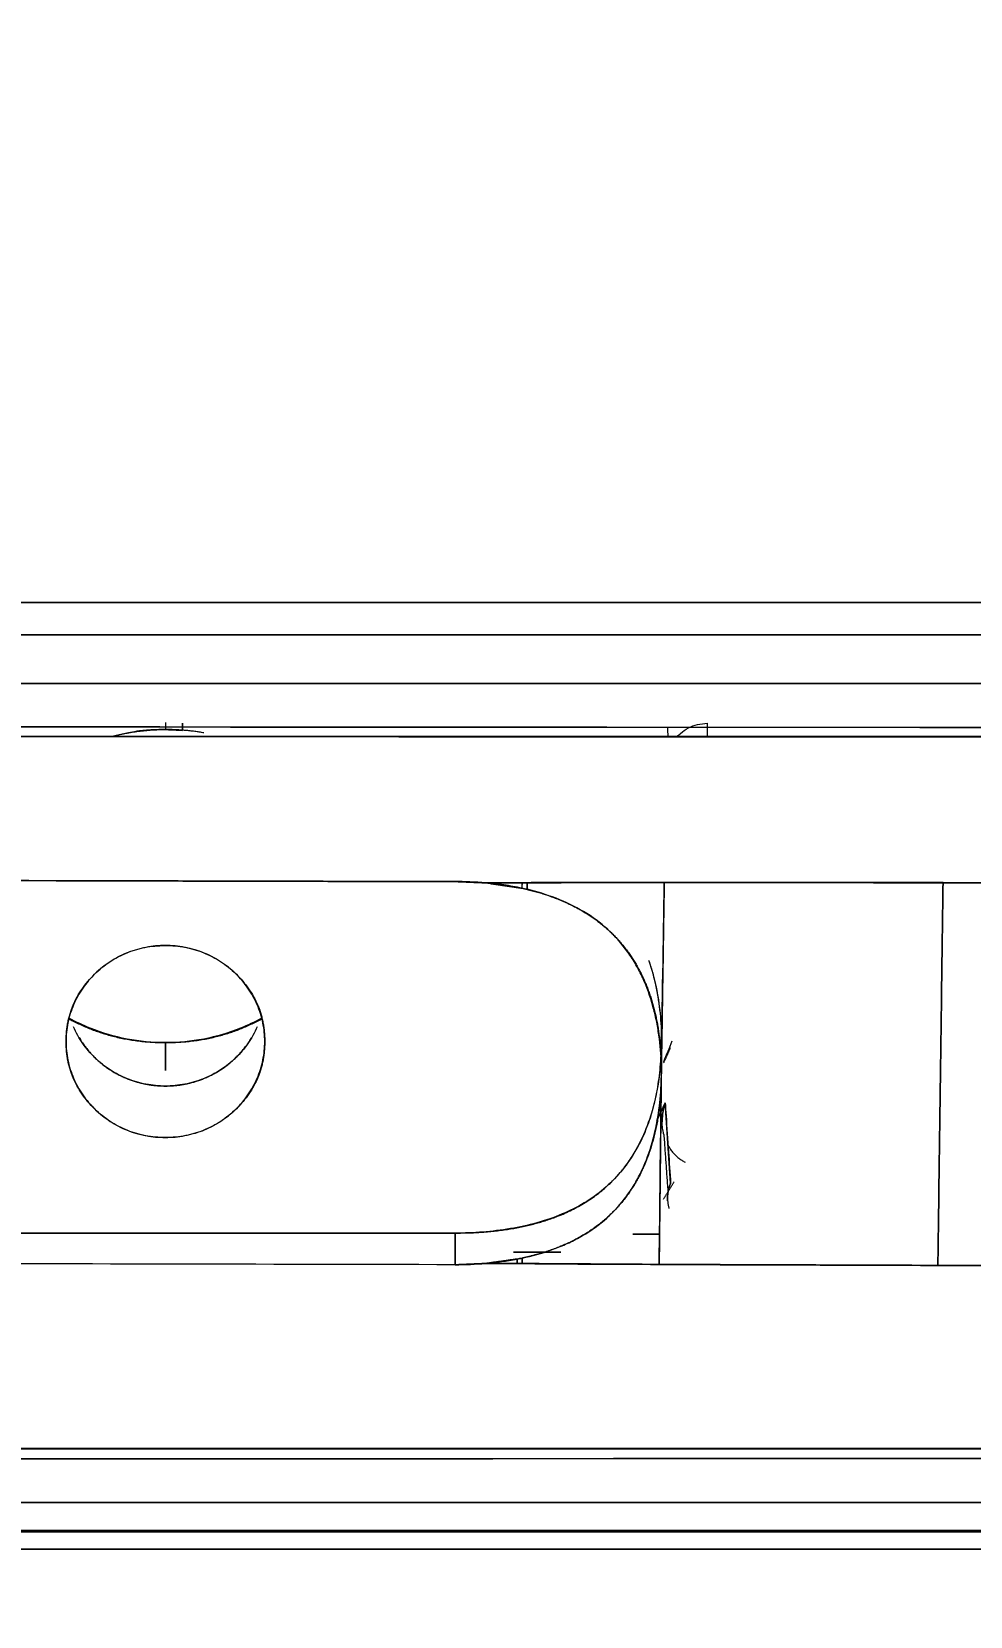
# Model space of a CAD drawing. Header units: inches. Extents: x 1105 to 1525, y -292 to 302.
# Drawn here: x 1233.83 to 1240.92, y 26.82 to 38.78 of the extents above; entities that cross this region are included whole.
import ezdxf

# ---------------------------------------------------------------- set-up
doc = ezdxf.new("R2010")
doc.units = ezdxf.units.IN
doc.header["$LTSCALE"] = 2.42
doc.header["$MEASUREMENT"] = 0
doc.header["$PDMODE"] = 3
doc.header["$PDSIZE"] = 0.3125
doc.layers.get('0').update_dxf_attribs({"linetype": 'CONTINUOUS'})
doc.layers.get('Defpoints').update_dxf_attribs({"linetype": 'CONTINUOUS'})
doc.layers.add('DIM', color=3, linetype='CONTINUOUS', lineweight=18)
doc.styles.get("Standard").update_dxf_attribs({"font": 'arial.ttf', "width": 0.8})
doc.dimstyles.new('ISO-25', dxfattribs={"dimtxt": 5, "dimasz": 2.5, "dimexe": 1.25, "dimexo": 0.625, "dimgap": 2, "dimtad": 1, "dimtih": 1, "dimtoh": 1, "dimdec": 1, "dimdsep": 46, "dimtxsty": 'Standard', "dimcen": 0, "dimclrd": 3, "dimclre": 3, "dimclrt": 4, "dimadec": 0, "dimazin": 0, "dimtfac": 1, "dimtdec": 1, "dimtmove": 0, "dimatfit": 3, "dimfxl": 1, "dimarcsym": 0})

# ---------------------------------------------------------------- blocks, each defined once
blk = doc.blocks.new('*D1')
at = {"layer": 'Defpoints', "color": 0, "transparency": 16777216}
for p in [(1211.201, 101.815), (1211.201, -172.578), (1309.638, -172.578)]:
    blk.add_point(p, dxfattribs=at)
at = {"layer": 'DIM', "color": 3, "lineweight": -2, "transparency": 16777216}
for p, q in [((1211.826, 101.815), (1310.888, 101.815)), ((1309.638, 96.815), (1309.638, -30.872)), ((1309.638, -167.578), (1309.638, -39.892)), ((1211.826, -172.578), (1310.888, -172.578))]:
    blk.add_line(p, q, dxfattribs=at)
at = {"layer": 'DIM', "color": 3, "transparency": 16777216}
for points in [[(1308.805, 96.815), (1310.472, 96.815), (1309.638, 101.815)], [(1308.805, -167.578), (1310.472, -167.578), (1309.638, -172.578)]]:
    blk.add_solid(points, dxfattribs=at)
at = {"layer": 'DIM', "color": 4, "transparency": 16777216, "insert": (1309.638, -35.382), "char_height": 5, "attachment_point": 5}
blk.add_mtext('274.4', dxfattribs=at)
blk = doc.blocks.new('*D3')
at = {"layer": 'Defpoints', "color": 0, "transparency": 16777216}
for p in [(1279.036, 140.16), (1143.365, 34.026), (1279.036, 34.019)]:
    blk.add_point(p, dxfattribs=at)
at = {"layer": 'DIM', "color": 3, "lineweight": -2, "transparency": 16777216}
for p, q in [((1143.365, 34.651), (1143.365, 141.41)), ((1279.036, 34.644), (1279.036, 141.41)), ((1148.365, 140.16), (1202.64, 140.16)), ((1274.036, 140.16), (1219.761, 140.16))]:
    blk.add_line(p, q, dxfattribs=at)
at = {"layer": 'DIM', "color": 3, "transparency": 16777216}
for points in [[(1148.365, 140.993), (1148.365, 139.326), (1143.365, 140.16)], [(1274.036, 140.993), (1274.036, 139.326), (1279.036, 140.16)]]:
    blk.add_solid(points, dxfattribs=at)
at = {"layer": 'DIM', "color": 4, "transparency": 16777216, "insert": (1211.201, 140.16), "char_height": 5, "attachment_point": 5}
blk.add_mtext('135.7', dxfattribs=at)

msp = doc.modelspace()

# ---------------------------------------------------------------- linework, layer by layer
at = {"linetype": 'Continuous', "lineweight": 18, "extrusion": (0, 1, 0)}
for p, q in [((1238.585, 30.924), (1238.585, 31.166)), ((1237.028, 29.713), (1232.648, 29.713)), ((1237.028, 29.474), (1237.028, 29.713)), ((1174.196, 27.458), (1248.197, 27.458))]:
    msp.add_line(p, q, dxfattribs=at)
at = {"linetype": 'Continuous', "lineweight": 18}
for points, degree, knots in [([(1278.773, 32.316), (1278.773, 34.452), (1278.555, 38.724), (1277.581, 45.07), (1275.967, 51.293), (1273.729, 57.334), (1270.89, 63.134), (1267.475, 68.637), (1263.519, 73.79), (1259.058, 78.543), (1254.137, 82.852), (1248.802, 86.674), (1243.105, 89.972), (1237.101, 92.715), (1230.847, 94.877), (1224.405, 96.435), (1217.834, 97.377), (1213.412, 97.587), (1211.201, 97.587)], 3, [0, 0, 0, 0, 0.0625, 0.125, 0.1875, 0.25, 0.3125, 0.375, 0.4375, 0.5, 0.5625, 0.625, 0.6875, 0.75, 0.8125, 0.875, 0.9375, 1, 1, 1, 1]), ([(1211.201, 97.587), (1213.412, 97.587), (1217.834, 97.376), (1226.594, 96.122), (1237.226, 93.007), (1247.024, 87.949), (1254.135, 82.851), (1259.059, 78.544), (1263.517, 73.789), (1267.476, 68.637), (1270.888, 63.133), (1273.73, 57.334), (1275.594, 52.3), (1276.773, 48.182), (1277.744, 44.012), (1278.555, 38.724), (1278.773, 34.452), (1278.773, 32.316)], 3, [0, 0, 0, 0, 0.0625, 0.125, 0.25, 0.375, 0.4375, 0.5, 0.5625, 0.625, 0.6875, 0.75, 0.8125, 0.84375, 0.875, 0.9375, 1, 1, 1, 1]), ([(1195.817, 93.394), (1202.015, 94.846), (1208.388, 95.111), (1213.318, 95.316), (1218.223, 94.804), (1224.622, 94.135), (1230.757, 92.275), (1238.11, 90.045), (1244.729, 86.221), (1251.525, 82.295), (1257.155, 76.908), (1262.782, 71.525), (1266.914, 64.997), (1271.044, 58.472), (1273.44, 51.181), (1275.835, 43.891), (1276.356, 36.257), (1276.877, 28.632), (1275.497, 21.105), (1274.115, 13.574), (1270.908, 6.579), (1268.052, 0.347), (1263.883, -5.15), (1257.961, -12.96), (1249.886, -18.696), (1244.869, -22.26), (1239.241, -24.844)], 2, [0, 0, 0, 0.125, 0.125, 0.1875, 0.1875, 0.25, 0.25, 0.3125, 0.3125, 0.375, 0.375, 0.4375, 0.4375, 0.5, 0.5, 0.5625, 0.5625, 0.625, 0.625, 0.6875, 0.6875, 0.75, 0.75, 0.875, 0.875, 1, 1, 1]), ([(1239.241, -24.844), (1239.945, -24.521), (1241.272, -23.883), (1243.174, -22.889), (1245.001, -21.861), (1246.885, -20.721), (1248.901, -19.401), (1251.067, -17.862), (1253.381, -16.063), (1255.852, -13.947), (1258.478, -11.445), (1261.219, -8.502), (1263.993, -5.097), (1266.701, -1.233), (1269.256, 3.091), (1271.566, 7.863), (1273.516, 12.997), (1275.013, 18.357), (1276.016, 23.822), (1276.519, 29.339), (1276.519, 34.879), (1276.016, 40.4), (1275.013, 45.856), (1273.519, 51.206), (1271.546, 56.409), (1269.108, 61.424), (1266.224, 66.213), (1262.916, 70.741), (1259.21, 74.971), (1255.137, 78.868), (1250.725, 82.407), (1245.994, 85.568), (1241.004, 88.308), (1235.91, 90.561), (1230.9, 92.3), (1226.102, 93.564), (1221.565, 94.42), (1217.342, 94.931), (1213.501, 95.163), (1210.069, 95.186), (1207.014, 95.06), (1204.285, 94.831), (1201.84, 94.532), (1199.657, 94.187), (1197.676, 93.811), (1196.425, 93.537), (1195.817, 93.394)], 3, [0, 0, 0, 0, 0.012202, 0.023189, 0.033858, 0.045296, 0.057999, 0.071972, 0.087381, 0.104481, 0.123651, 0.145097, 0.168608, 0.193819, 0.220656, 0.249232, 0.279085, 0.309194, 0.339088, 0.368937, 0.398843, 0.428755, 0.458652, 0.488547, 0.518447, 0.548347, 0.57824, 0.608136, 0.638049, 0.667943, 0.697772, 0.727718, 0.757896, 0.787508, 0.81533, 0.841142, 0.865293, 0.887639, 0.907732, 0.925508, 0.941345, 0.955585, 0.96839, 0.979913, 0.990205, 1, 1, 1, 1]), ([(1275.847, 28.397), (1275.855, 28.506), (1276.042, 31.393), (1276.001, 37.08), (1274.791, 45.363), (1272.449, 53.418), (1269.02, 61.1), (1264.562, 68.273), (1259.157, 74.81), (1252.9, 80.594), (1245.902, 85.522), (1238.289, 89.508), (1230.196, 92.479), (1221.759, 94.387), (1213.124, 95.194), (1204.448, 94.882), (1198.741, 93.93), (1195.937, 93.274)], 3, [0, 0, 0, 0, 0.002813, 0.073998, 0.145197, 0.216398, 0.287593, 0.358788, 0.429985, 0.501178, 0.572361, 0.643545, 0.714738, 0.785869, 0.857235, 0.928659, 1, 1, 1, 1]), ([(1195.887, 93.19), (1196.492, 93.332), (1197.738, 93.605), (1199.71, 93.979), (1201.883, 94.322), (1204.316, 94.62), (1207.033, 94.848), (1210.074, 94.973), (1213.49, 94.95), (1217.314, 94.719), (1221.518, 94.21), (1226.034, 93.358), (1230.81, 92.1), (1235.796, 90.369), (1240.867, 88.127), (1245.834, 85.4), (1250.543, 82.252), (1254.935, 78.73), (1258.989, 74.851), (1262.678, 70.64), (1265.971, 66.134), (1268.842, 61.366), (1271.269, 56.374), (1273.233, 51.195), (1274.72, 45.87), (1275.718, 40.438), (1276.219, 34.943), (1276.219, 29.429), (1275.719, 23.937), (1274.72, 18.497), (1273.23, 13.162), (1271.289, 8.051), (1268.99, 3.302), (1266.446, -1.003), (1263.75, -4.849), (1260.989, -8.238), (1258.26, -11.168), (1255.647, -13.658), (1253.187, -15.765), (1250.884, -17.555), (1248.728, -19.088), (1246.721, -20.401), (1244.846, -21.536), (1243.027, -22.56), (1241.133, -23.549), (1239.813, -24.184), (1239.113, -24.505)], 3, [0, 0, 0, 0, 0.009795, 0.020087, 0.03161, 0.044415, 0.058655, 0.074492, 0.092268, 0.112361, 0.134707, 0.158858, 0.18467, 0.212492, 0.242104, 0.272282, 0.302228, 0.332057, 0.361951, 0.391864, 0.42176, 0.451653, 0.481553, 0.511453, 0.541348, 0.571245, 0.601157, 0.631063, 0.660912, 0.690806, 0.720915, 0.750768, 0.779344, 0.806181, 0.831392, 0.854903, 0.876349, 0.895519, 0.912619, 0.928028, 0.942001, 0.954704, 0.966142, 0.976811, 0.987798, 1, 1, 1, 1]), ([(1238.926, -24.204), (1244.594, -21.601), (1249.636, -17.993), (1253.679, -15.099), (1257.214, -11.632), (1261.748, -7.184), (1265.281, -1.952), (1269.377, 4.114), (1271.926, 10.932), (1274.313, 17.314), (1275.221, 24.04), (1276.204, 31.32), (1275.41, 38.624), (1274.478, 47.195), (1271.171, 55.203), (1268.094, 62.655), (1263.166, 69.11), (1259.017, 74.545), (1253.753, 79.002), (1248.176, 83.723), (1241.629, 87.101), (1235.346, 90.344), (1228.485, 92.185), (1218.496, 94.865), (1208.135, 94.39), (1201.98, 94.108), (1195.989, 92.705)], 2, [0, 0, 0, 0.125, 0.125, 0.1875, 0.1875, 0.25, 0.25, 0.3125, 0.3125, 0.375, 0.375, 0.4375, 0.4375, 0.5, 0.5, 0.5625, 0.5625, 0.625, 0.625, 0.6875, 0.6875, 0.75, 0.75, 0.875, 0.875, 1, 1, 1]), ([(1195.989, 92.705), (1196.681, 92.867), (1198.001, 93.154), (1199.941, 93.514), (1201.848, 93.812), (1203.864, 94.068), (1206.081, 94.278), (1208.538, 94.424), (1211.258, 94.481), (1214.287, 94.415), (1217.665, 94.179), (1221.39, 93.718), (1225.413, 92.977), (1229.663, 91.91), (1234.077, 90.476), (1238.587, 88.642), (1243.083, 86.403), (1247.409, 83.81), (1251.422, 80.959), (1255.075, 77.927), (1258.424, 74.708), (1261.577, 71.202), (1264.604, 67.271), (1267.483, 62.819), (1270.107, 57.845), (1272.33, 52.456), (1274.036, 46.829), (1275.168, 41.173), (1275.735, 35.705), (1275.811, 30.574), (1275.491, 25.797), (1274.836, 21.258), (1273.845, 16.787), (1272.478, 12.274), (1270.697, 7.727), (1268.522, 3.274), (1266.041, -0.911), (1263.375, -4.71), (1260.618, -8.09), (1257.835, -11.072), (1255.092, -13.667), (1252.471, -15.879), (1250.029, -17.736), (1247.779, -19.294), (1245.71, -20.607), (1243.81, -21.721), (1242.074, -22.664), (1240.467, -23.48), (1239.433, -23.971), (1238.926, -24.204)], 3, [0, 0, 0, 0, 0.011269, 0.021419, 0.031278, 0.041852, 0.053605, 0.066538, 0.08081, 0.096678, 0.114498, 0.1344, 0.156117, 0.179301, 0.203861, 0.229789, 0.256714, 0.283873, 0.310306, 0.335514, 0.360061, 0.38505, 0.41157, 0.440282, 0.471001, 0.502948, 0.535235, 0.566974, 0.597228, 0.625207, 0.651, 0.675617, 0.700265, 0.725877, 0.752635, 0.779868, 0.806498, 0.831609, 0.855023, 0.876985, 0.897373, 0.915773, 0.93207, 0.946569, 0.959582, 0.971263, 0.981756, 0.991115, 1, 1, 1, 1]), ([(1239.103, -24.51), (1240.897, -23.686), (1242.653, -22.782), (1245.218, -21.313), (1246.061, -20.804), (1247.723, -19.75), (1248.541, -19.205), (1250.955, -17.515), (1252.51, -16.317), (1255.501, -13.789), (1256.937, -12.458), (1258.991, -10.371), (1259.66, -9.661), (1260.962, -8.21), (1261.596, -7.471), (1263.443, -5.211), (1264.604, -3.65), (1266.771, -0.431), (1267.778, 1.226), (1269.631, 4.623), (1270.477, 6.362), (1272, 9.909), (1272.678, 11.716), (1273.858, 15.382), (1274.361, 17.242), (1275.188, 20.997), (1275.513, 22.893), (1275.863, 25.753), (1275.958, 26.708), (1276.101, 28.623), (1276.15, 29.582), (1276.228, 32.461), (1276.188, 34.382), (1275.928, 38.214), (1275.707, 40.123), (1275.239, 42.967), (1275.061, 43.912), (1274.66, 45.792), (1274.437, 46.728), (1273.702, 49.519), (1273.124, 51.357), (1271.795, 54.976), (1271.044, 56.756), (1269.794, 59.37), (1269.357, 60.232), (1268.442, 61.937), (1267.964, 62.778), (1266.472, 65.271), (1265.398, 66.889), (1263.1, 70.022), (1261.877, 71.538), (1259.939, 73.726), (1259.276, 74.441), (1257.915, 75.841), (1257.219, 76.525), (1255.081, 78.532), (1253.592, 79.807), (1250.5, 82.22), (1248.896, 83.358), (1245.588, 85.486), (1243.884, 86.478), (1240.389, 88.304), (1238.598, 89.14), (1236.772, 89.895)], 3, [0, 0, 0, 0, 0.040001, 0.040001, 0.060001, 0.060001, 0.080002, 0.080002, 0.120002, 0.120002, 0.160003, 0.160003, 0.180004, 0.180004, 0.200004, 0.200004, 0.240005, 0.240005, 0.280006, 0.280006, 0.320006, 0.320006, 0.360007, 0.360007, 0.400008, 0.400008, 0.440009, 0.440009, 0.460009, 0.460009, 0.48001, 0.48001, 0.52001, 0.52001, 0.560011, 0.560011, 0.580012, 0.580012, 0.600012, 0.600012, 0.640013, 0.640013, 0.680014, 0.680014, 0.700014, 0.700014, 0.720014, 0.720014, 0.760015, 0.760015, 0.800016, 0.800016, 0.820016, 0.820016, 0.840017, 0.840017, 0.880018, 0.880018, 0.920018, 0.920018, 0.960019, 0.960019, 1, 1, 1, 1]), ([(1239.012, -24.327), (1239.52, -24.094), (1240.558, -23.601), (1242.17, -22.783), (1243.911, -21.837), (1245.817, -20.72), (1247.893, -19.402), (1250.149, -17.84), (1252.599, -15.976), (1255.228, -13.758), (1257.98, -11.155), (1260.771, -8.164), (1263.537, -4.773), (1266.211, -0.963), (1268.7, 3.236), (1270.881, 7.702), (1272.667, 12.263), (1274.039, 16.791), (1275.033, 21.275), (1275.691, 25.828), (1275.973, 30.05), (1275.971, 32.772), (1275.938, 33.914)], 3, [0, 0, 0, 0, 0.022582, 0.046368, 0.073038, 0.102727, 0.135799, 0.172651, 0.21407, 0.260836, 0.312656, 0.368473, 0.427982, 0.491805, 0.559487, 0.628704, 0.696711, 0.761806, 0.824451, 0.887019, 0.952574, 1, 1, 1, 1]), ([(1248.196, 33.527), (1246.341, 33.527), (1242.787, 33.528), (1237.612, 33.531), (1232.647, 33.535), (1227.637, 33.539), (1222.421, 33.542), (1216.909, 33.544), (1213.139, 33.545), (1211.196, 33.545)], 3, [0, 0, 0, 0, 0.150471, 0.288099, 0.419622, 0.553075, 0.694302, 0.842529, 1, 1, 1, 1]), ([(1234.841, 33.514), (1234.716, 33.514), (1234.591, 33.499), (1234.463, 33.467), (1234.456, 33.466), (1234.449, 33.464)], 3, [0, 0, 0, 0, 0.945963, 0.945963, 1, 1, 1, 1]), ([(1235.131, 33.489), (1234.991, 33.514), (1234.726, 33.514), (1234.618, 33.5)], 2, [0, 0, 0, 0.567561, 1, 1, 1]), ([(1238.707, 33.462), (1238.714, 33.47), (1238.722, 33.478), (1238.748, 33.501), (1238.768, 33.515), (1238.812, 33.537), (1238.835, 33.546), (1238.883, 33.557), (1238.907, 33.56), (1238.932, 33.561)], 3, [0, 0, 0, 0, 0.129708, 0.129708, 0.419805, 0.419805, 0.709903, 0.709903, 1, 1, 1, 1]), ([(1238.932, 33.561), (1238.932, 33.56), (1238.932, 33.558), (1238.932, 33.555), (1238.932, 33.552), (1238.932, 33.549), (1238.932, 33.546), (1238.932, 33.542), (1238.932, 33.538), (1238.932, 33.534), (1238.932, 33.529), (1238.932, 33.525), (1238.932, 33.52), (1238.932, 33.514), (1238.932, 33.509), (1238.932, 33.502), (1238.932, 33.496), (1238.932, 33.489), (1238.932, 33.482), (1238.932, 33.475), (1238.932, 33.468), (1238.932, 33.463), (1238.932, 33.462)], 3, [0, 0, 0, 0, 0.048305, 0.096108, 0.143571, 0.190855, 0.238112, 0.285493, 0.333137, 0.381179, 0.429742, 0.478941, 0.528883, 0.579662, 0.631364, 0.684068, 0.737839, 0.792737, 0.848812, 0.906107, 0.964658, 1, 1, 1, 1]), ([(1248.196, 33.459), (1242.03, 33.461), (1235.863, 33.462), (1223.53, 33.463), (1217.363, 33.463), (1211.196, 33.465)], 3, [0, 0, 0, 0, 0.5, 0.5, 1, 1, 1, 1]), ([(1211.196, 33.465), (1212.231, 33.465), (1214.4, 33.465), (1217.802, 33.465), (1221.502, 33.464), (1225.5, 33.463), (1229.723, 33.462), (1233.899, 33.461), (1237.758, 33.46), (1241.1, 33.459), (1243.925, 33.459), (1246.233, 33.459), (1247.599, 33.459), (1248.196, 33.459)], 3, [0, 0, 0, 0, 0.083895, 0.175842, 0.275842, 0.383895, 0.5, 0.618249, 0.722532, 0.812849, 0.889199, 0.951583, 1, 1, 1, 1]), ([(1237.533, 32.316), (1237.488, 32.326), (1237.442, 32.334), (1237.35, 32.348), (1237.304, 32.353), (1237.258, 32.357)], 3, [0, 0, 0, 0, 0.5, 0.5, 1, 1, 1, 1]), ([(1238.607, 32.359), (1238.435, 32.359), (1238.262, 32.359), (1237.916, 32.359), (1237.744, 32.359), (1237.571, 32.358)], 3, [0, 0, 0, 0, 0.5, 0.5, 1, 1, 1, 1]), ([(1237.571, 32.308), (1237.577, 32.306), (1237.591, 32.303), (1237.611, 32.297), (1237.631, 32.292), (1237.651, 32.287), (1237.67, 32.281), (1237.69, 32.275), (1237.709, 32.269), (1237.728, 32.263), (1237.746, 32.256), (1237.765, 32.249), (1237.783, 32.242), (1237.801, 32.235), (1237.819, 32.228), (1237.837, 32.221), (1237.854, 32.213), (1237.872, 32.205), (1237.889, 32.197), (1237.906, 32.189), (1237.922, 32.181), (1237.939, 32.172), (1237.955, 32.164), (1237.971, 32.155), (1237.987, 32.146), (1238.003, 32.136), (1238.018, 32.127), (1238.033, 32.117), (1238.048, 32.107), (1238.063, 32.097), (1238.078, 32.087), (1238.092, 32.077), (1238.106, 32.066), (1238.12, 32.055), (1238.134, 32.044), (1238.148, 32.033), (1238.161, 32.022), (1238.174, 32.01), (1238.187, 31.999), (1238.2, 31.987), (1238.212, 31.975), (1238.225, 31.963), (1238.237, 31.95), (1238.249, 31.938), (1238.26, 31.925), (1238.272, 31.912), (1238.283, 31.899), (1238.294, 31.885), (1238.305, 31.872), (1238.316, 31.858), (1238.326, 31.844), (1238.337, 31.83), (1238.347, 31.816), (1238.357, 31.802), (1238.366, 31.787), (1238.376, 31.772), (1238.385, 31.757), (1238.394, 31.742), (1238.403, 31.727), (1238.411, 31.711), (1238.42, 31.695), (1238.428, 31.68), (1238.436, 31.664), (1238.444, 31.647), (1238.452, 31.631), (1238.459, 31.614), (1238.466, 31.597), (1238.473, 31.58), (1238.48, 31.563), (1238.486, 31.546), (1238.493, 31.528), (1238.499, 31.511), (1238.505, 31.493), (1238.511, 31.475), (1238.516, 31.456), (1238.521, 31.438), (1238.527, 31.419), (1238.531, 31.4), (1238.536, 31.381), (1238.541, 31.362), (1238.545, 31.343), (1238.549, 31.323), (1238.553, 31.303), (1238.557, 31.284), (1238.56, 31.263), (1238.563, 31.243), (1238.566, 31.223), (1238.569, 31.202), (1238.572, 31.181), (1238.574, 31.16), (1238.577, 31.139), (1238.579, 31.118), (1238.58, 31.096), (1238.582, 31.074), (1238.583, 31.052), (1238.585, 31.03), (1238.586, 31.008), (1238.586, 30.993), (1238.586, 30.985)], 3, [0, 0, 0, 0, 0.011327, 0.022573, 0.03374, 0.044829, 0.055842, 0.06678, 0.077644, 0.088437, 0.09916, 0.109815, 0.120403, 0.130927, 0.141387, 0.151786, 0.162125, 0.172407, 0.182633, 0.192805, 0.202925, 0.212995, 0.223018, 0.232994, 0.242926, 0.252816, 0.262667, 0.27248, 0.282257, 0.292002, 0.301715, 0.311399, 0.321056, 0.33069, 0.340301, 0.349893, 0.359467, 0.369026, 0.378573, 0.38811, 0.397639, 0.407162, 0.416682, 0.426202, 0.435723, 0.445249, 0.454781, 0.464322, 0.473875, 0.483441, 0.493023, 0.502624, 0.512246, 0.52189, 0.531561, 0.541258, 0.550986, 0.560746, 0.570541, 0.580372, 0.590243, 0.600154, 0.610108, 0.620108, 0.630155, 0.640251, 0.650399, 0.6606, 0.670857, 0.681171, 0.691544, 0.701978, 0.712475, 0.723036, 0.733664, 0.744361, 0.755126, 0.765964, 0.776874, 0.78786, 0.798921, 0.810061, 0.821279, 0.832579, 0.84396, 0.855425, 0.866976, 0.878612, 0.890336, 0.902149, 0.914053, 0.926047, 0.938135, 0.950316, 0.962592, 0.974964, 0.987433, 1, 1, 1, 1]), ([(1238.585, 30.985), (1238.583, 31.06), (1238.574, 31.171), (1238.555, 31.282), (1238.54, 31.355), (1238.531, 31.391), (1238.501, 31.499), (1238.476, 31.57), (1238.429, 31.673), (1238.412, 31.706), (1238.375, 31.771), (1238.313, 31.867), (1238.238, 31.953), (1238.126, 32.056), (1238.064, 32.101), (1237.932, 32.179), (1237.863, 32.212), (1237.719, 32.268), (1237.645, 32.29), (1237.571, 32.308)], 3, [0, 0, 0, 0, 0.125, 0.1875, 0.1875, 0.25, 0.25, 0.375, 0.375, 0.4375, 0.4375, 0.5, 0.625, 0.625, 0.75, 0.75, 0.875, 0.875, 1, 1, 1, 1]), ([(1235.591, 31.159), (1235.591, 31.207), (1235.586, 31.254), (1235.567, 31.347), (1235.552, 31.393), (1235.515, 31.48), (1235.491, 31.522), (1235.437, 31.601), (1235.406, 31.638), (1235.336, 31.705), (1235.298, 31.735), (1235.216, 31.788), (1235.173, 31.81), (1235.082, 31.847), (1235.035, 31.86), (1234.939, 31.879), (1234.89, 31.884), (1234.791, 31.884), (1234.742, 31.879), (1234.646, 31.86), (1234.599, 31.847), (1234.508, 31.81), (1234.465, 31.788), (1234.383, 31.735), (1234.345, 31.705), (1234.275, 31.638), (1234.244, 31.601), (1234.19, 31.522), (1234.166, 31.48), (1234.129, 31.393), (1234.114, 31.347), (1234.095, 31.254), (1234.091, 31.207), (1234.091, 31.159)], 3, [0, 0, 0, 0, 0.0625, 0.0625, 0.125, 0.125, 0.1875, 0.1875, 0.25, 0.25, 0.3125, 0.3125, 0.375, 0.375, 0.4375, 0.4375, 0.5, 0.5, 0.5625, 0.5625, 0.625, 0.625, 0.6875, 0.6875, 0.75, 0.75, 0.8125, 0.8125, 0.875, 0.875, 0.9375, 0.9375, 1, 1, 1, 1]), ([(1238.49, 31.769), (1238.512, 31.705), (1238.567, 31.507), (1238.585, 31.303), (1238.585, 31.166)], 3, [0, 0, 0, 0, 0.328683, 1, 1, 1, 1]), ([(1234.841, 31.151), (1234.743, 31.151), (1234.646, 31.16), (1234.456, 31.196), (1234.363, 31.224), (1234.22, 31.281), (1234.168, 31.305), (1234.117, 31.333)], 3, [0, 0, 0, 0, 0.385208, 0.385208, 0.770416, 0.770416, 1, 1, 1, 1]), ([(1235.533, 31.27), (1235.515, 31.226), (1235.491, 31.184), (1235.437, 31.105), (1235.406, 31.069), (1235.336, 31.002), (1235.298, 30.971), (1235.216, 30.919), (1235.173, 30.896), (1235.082, 30.86), (1235.035, 30.846), (1234.939, 30.828), (1234.89, 30.823), (1234.791, 30.823), (1234.742, 30.828), (1234.646, 30.846), (1234.599, 30.86), (1234.508, 30.896), (1234.465, 30.919), (1234.383, 30.971), (1234.345, 31.002), (1234.275, 31.069), (1234.244, 31.105), (1234.19, 31.184), (1234.166, 31.226), (1234.148, 31.27)], 3, [0, 0, 0, 0, 0.083335, 0.083335, 0.16667, 0.16667, 0.250005, 0.250005, 0.33334, 0.33334, 0.416675, 0.416675, 0.50001, 0.50001, 0.583346, 0.583346, 0.666681, 0.666681, 0.750016, 0.750016, 0.833351, 0.833351, 0.916686, 0.916686, 1, 1, 1, 1]), ([(1235.564, 31.333), (1235.513, 31.305), (1235.461, 31.281), (1235.318, 31.224), (1235.225, 31.196), (1235.035, 31.16), (1234.938, 31.151), (1234.841, 31.151)], 3, [0, 0, 0, 0, 0.229658, 0.229658, 0.614829, 0.614829, 1, 1, 1, 1]), ([(1234.091, 31.159), (1234.091, 31.112), (1234.095, 31.064), (1234.114, 30.971), (1234.129, 30.926), (1234.166, 30.838), (1234.19, 30.796), (1234.244, 30.717), (1234.275, 30.68), (1234.345, 30.613), (1234.383, 30.583), (1234.465, 30.53), (1234.508, 30.508), (1234.599, 30.472), (1234.646, 30.458), (1234.742, 30.439), (1234.791, 30.435), (1234.89, 30.435), (1234.939, 30.439), (1235.035, 30.458), (1235.082, 30.472), (1235.173, 30.508), (1235.216, 30.53), (1235.298, 30.583), (1235.336, 30.613), (1235.406, 30.68), (1235.437, 30.717), (1235.491, 30.796), (1235.515, 30.838), (1235.552, 30.926), (1235.567, 30.971), (1235.586, 31.064), (1235.591, 31.112), (1235.591, 31.159)], 3, [0, 0, 0, 0, 0.0625, 0.0625, 0.125, 0.125, 0.1875, 0.1875, 0.25, 0.25, 0.3125, 0.3125, 0.375, 0.375, 0.4375, 0.4375, 0.5, 0.5, 0.5625, 0.5625, 0.625, 0.625, 0.6875, 0.6875, 0.75, 0.75, 0.8125, 0.8125, 0.875, 0.875, 0.9375, 0.9375, 1, 1, 1, 1]), ([(1237.028, 29.713), (1237.785, 29.713), (1238.177, 30.069), (1238.56, 30.417), (1238.584, 31.078)], 2, [0, 0, 0, 0.515149, 0.515149, 1, 1, 1]), ([(1238.578, 30.985), (1238.57, 30.886), (1238.534, 30.656), (1238.407, 30.324), (1238.164, 30.029), (1237.832, 29.836), (1237.444, 29.733), (1237.168, 29.713), (1237.028, 29.713)], 3, [0, 0, 0, 0, 0.135031, 0.315914, 0.475407, 0.637435, 0.816617, 1, 1, 1, 1]), ([(1238.584, 30.809), (1238.584, 30.8), (1238.583, 30.784), (1238.581, 30.759), (1238.579, 30.734), (1238.577, 30.71), (1238.574, 30.686), (1238.571, 30.662), (1238.568, 30.638), (1238.565, 30.615), (1238.561, 30.592), (1238.557, 30.569), (1238.553, 30.546), (1238.549, 30.524), (1238.544, 30.501), (1238.539, 30.48), (1238.534, 30.458), (1238.529, 30.436), (1238.523, 30.415), (1238.517, 30.394), (1238.511, 30.373), (1238.505, 30.353), (1238.498, 30.332), (1238.491, 30.312), (1238.484, 30.292), (1238.477, 30.273), (1238.469, 30.253), (1238.461, 30.234), (1238.453, 30.215), (1238.444, 30.197), (1238.435, 30.178), (1238.427, 30.16), (1238.417, 30.142), (1238.408, 30.124), (1238.398, 30.107), (1238.388, 30.089), (1238.378, 30.072), (1238.367, 30.056), (1238.356, 30.039), (1238.345, 30.023), (1238.334, 30.007), (1238.322, 29.991), (1238.31, 29.975), (1238.298, 29.96), (1238.286, 29.945), (1238.273, 29.93), (1238.261, 29.915), (1238.247, 29.901), (1238.234, 29.886), (1238.22, 29.873), (1238.206, 29.859), (1238.192, 29.845), (1238.178, 29.832), (1238.163, 29.819), (1238.148, 29.806), (1238.133, 29.794), (1238.118, 29.781), (1238.102, 29.769), (1238.086, 29.758), (1238.07, 29.746), (1238.053, 29.735), (1238.037, 29.723), (1238.02, 29.713), (1238.002, 29.702), (1237.985, 29.692), (1237.967, 29.681), (1237.949, 29.671), (1237.931, 29.662), (1237.912, 29.652), (1237.893, 29.643), (1237.874, 29.634), (1237.855, 29.626), (1237.835, 29.617), (1237.815, 29.609), (1237.795, 29.601), (1237.775, 29.593), (1237.754, 29.586), (1237.734, 29.578), (1237.712, 29.571), (1237.691, 29.565), (1237.669, 29.558), (1237.647, 29.552), (1237.625, 29.546), (1237.603, 29.54), (1237.58, 29.534), (1237.557, 29.529), (1237.542, 29.526), (1237.534, 29.524)], 3, [0, 0, 0, 0, 0.014066, 0.028009, 0.041831, 0.055534, 0.069119, 0.082588, 0.095942, 0.109184, 0.122315, 0.135338, 0.148253, 0.161064, 0.173772, 0.186379, 0.198888, 0.2113, 0.223618, 0.235844, 0.247981, 0.260031, 0.271996, 0.283878, 0.295682, 0.307408, 0.31906, 0.330641, 0.342153, 0.353598, 0.364981, 0.376303, 0.387568, 0.398779, 0.409939, 0.42105, 0.432116, 0.443141, 0.454127, 0.465077, 0.475995, 0.486884, 0.497748, 0.508589, 0.519411, 0.530218, 0.541013, 0.551798, 0.562578, 0.573356, 0.584136, 0.59492, 0.605712, 0.616516, 0.627334, 0.638171, 0.649029, 0.659913, 0.670824, 0.681766, 0.692743, 0.703758, 0.714814, 0.725914, 0.737062, 0.748259, 0.75951, 0.770818, 0.782184, 0.793613, 0.805107, 0.816668, 0.828301, 0.840006, 0.851788, 0.863648, 0.875589, 0.887614, 0.899726, 0.911925, 0.924216, 0.9366, 0.94908, 0.961658, 0.974336, 0.987116, 1, 1, 1, 1]), ([(1237.534, 29.524), (1237.609, 29.54), (1237.683, 29.56), (1237.791, 29.599), (1237.827, 29.613), (1237.897, 29.644), (1238, 29.695), (1238.095, 29.759), (1238.21, 29.857), (1238.288, 29.94), (1238.352, 30.033), (1238.392, 30.096), (1238.41, 30.129), (1238.46, 30.23), (1238.487, 30.299), (1238.53, 30.442), (1238.547, 30.514), (1238.571, 30.661), (1238.579, 30.734), (1238.582, 30.808)], 3, [0, 0, 0, 0, 0.125, 0.125, 0.1875, 0.1875, 0.25, 0.375, 0.375, 0.5, 0.5625, 0.5625, 0.625, 0.625, 0.75, 0.75, 0.875, 0.875, 1, 1, 1, 1]), ([(1238.614, 30.697), (1238.613, 30.694), (1238.611, 30.687), (1238.608, 30.678), (1238.606, 30.668), (1238.603, 30.659), (1238.601, 30.649), (1238.599, 30.64), (1238.598, 30.631), (1238.596, 30.622), (1238.595, 30.613), (1238.594, 30.604), (1238.593, 30.595), (1238.593, 30.587), (1238.592, 30.578), (1238.592, 30.57), (1238.592, 30.562), (1238.592, 30.557), (1238.592, 30.554)], 3, [0, 0, 0, 0, 0.071118, 0.141097, 0.209938, 0.277644, 0.344217, 0.409659, 0.47397, 0.537153, 0.599209, 0.660138, 0.719942, 0.778622, 0.836178, 0.892611, 0.947923, 1, 1, 1, 1]), ([(1238.604, 30.456), (1238.603, 30.462), (1238.6, 30.474), (1238.596, 30.494), (1238.593, 30.516), (1238.592, 30.537), (1238.591, 30.559), (1238.592, 30.58), (1238.594, 30.601), (1238.596, 30.621), (1238.6, 30.641), (1238.604, 30.66), (1238.609, 30.679), (1238.612, 30.691), (1238.614, 30.697)], 3, [0, 0, 0, 0, 0.064227, 0.149758, 0.235286, 0.320758, 0.406131, 0.491376, 0.576478, 0.661429, 0.746238, 0.830918, 0.915494, 1, 1, 1, 1]), ([(1238.614, 30.697), (1238.616, 30.664), (1238.625, 30.541), (1238.638, 30.338), (1238.65, 30.168), (1238.655, 30.089)], 3, [0, 0, 0, 0, 0.161683, 0.608674, 1, 1, 1, 1]), ([(1238.635, 30.376), (1238.636, 30.374), (1238.64, 30.368), (1238.646, 30.357), (1238.655, 30.344), (1238.664, 30.331), (1238.673, 30.319), (1238.684, 30.308), (1238.694, 30.298), (1238.705, 30.288), (1238.716, 30.279), (1238.728, 30.27), (1238.74, 30.262), (1238.752, 30.255), (1238.76, 30.251), (1238.764, 30.249)], 3, [0, 0, 0, 0, 0.038499, 0.12627, 0.212282, 0.296629, 0.379409, 0.460732, 0.540712, 0.619475, 0.697155, 0.773893, 0.849839, 0.925153, 1, 1, 1, 1]), ([(1238.632, 29.957), (1238.631, 29.978), (1238.632, 29.999), (1238.639, 30.044), (1238.645, 30.067), (1238.655, 30.089)], 3, [0, 0, 0, 0, 0.470236, 0.470236, 1, 1, 1, 1]), ([(1237.534, 29.483), (1237.706, 29.481), (1237.879, 29.48), (1238.224, 29.478), (1238.396, 29.477), (1238.569, 29.477)], 3, [0, 0, 0, 0, 0.5, 0.5, 1, 1, 1, 1]), ([(1248.196, 28.087), (1247.772, 28.087), (1246.77, 28.088), (1245.039, 28.088), (1242.853, 28.088), (1240.21, 28.088), (1237.111, 28.087), (1233.556, 28.086), (1229.703, 28.086), (1225.753, 28.085), (1221.908, 28.084), (1218.208, 28.084), (1214.653, 28.083), (1212.333, 28.083), (1211.196, 28.083)], 3, [0, 0, 0, 0, 0.034446, 0.081219, 0.14032, 0.211749, 0.295505, 0.391589, 0.5, 0.607881, 0.711822, 0.811822, 0.907881, 1, 1, 1, 1]), ([(1211.196, 28.083), (1217.363, 28.086), (1223.53, 28.086), (1235.863, 28.085), (1242.03, 28.085), (1248.196, 28.087)], 3, [0, 0, 0, 0, 0.5, 0.5, 1, 1, 1, 1]), ([(1211.196, 27.997), (1213.31, 27.997), (1217.388, 27.998), (1223.299, 28), (1228.819, 28.004), (1234.008, 28.008), (1238.901, 28.011), (1243.6, 28.014), (1246.667, 28.015), (1248.196, 28.015)], 3, [0, 0, 0, 0, 0.171374, 0.330633, 0.479275, 0.618984, 0.751357, 0.875997, 1, 1, 1, 1])]:
    msp.add_open_spline(points, degree=degree, knots=knots, dxfattribs=at)
for points, degree in [([(1277.701, 32.107), (1277.701, 38.433), (1275.145, 50.843), (1270.132, 62.533), (1262.855, 73.054), (1253.592, 82.001), (1242.701, 89.031), (1230.599, 93.873), (1217.75, 96.342), (1211.201, 96.342)], 2), ([(1211.201, 96.342), (1213.377, 96.342), (1217.729, 96.135), (1224.195, 95.209), (1230.535, 93.675), (1236.69, 91.547), (1242.599, 88.848), (1248.205, 85.602), (1253.455, 81.841), (1258.299, 77.601), (1262.688, 72.923), (1266.582, 67.851), (1269.943, 62.436), (1272.737, 56.728), (1274.939, 50.784), (1276.528, 44.659), (1277.487, 38.414), (1277.701, 34.21), (1277.701, 32.107)], 3), ([(1248.196, 34.474), (1174.196, 34.474)], 1), ([(1174.196, 34.474), (1248.196, 34.474)], 1), ([(1174.196, 34.229), (1248.196, 34.229)], 1), ([(1248.196, 34.229), (1223.53, 34.229), (1198.863, 34.229), (1174.196, 34.229)], 3), ([(1174.196, 33.862), (1198.863, 33.862), (1223.53, 33.862), (1248.196, 33.862)], 3), ([(1248.196, 33.862), (1174.196, 33.862)], 1), ([(1211.196, 33.545), (1248.196, 33.527)], 1), ([(1234.447, 33.464), (1234.637, 33.514), (1234.841, 33.514)], 2), ([(1234.841, 33.568), (1234.841, 33.55), (1234.841, 33.532), (1234.841, 33.514)], 3), ([(1234.971, 33.508), (1234.928, 33.512), (1234.884, 33.514), (1234.841, 33.514)], 3), ([(1234.841, 33.514), (1234.971, 33.508)], 1), ([(1234.971, 33.563), (1234.971, 33.545), (1234.971, 33.527), (1234.971, 33.508)], 3), ([(1234.971, 33.508), (1234.971, 33.563)], 1), ([(1238.637, 33.461), (1238.636, 33.484), (1238.634, 33.508), (1238.633, 33.532)], 3), ([(1237.023, 32.366), (1232.648, 32.376)], 1), ([(1232.648, 32.376), (1234.106, 32.373), (1235.565, 32.369), (1237.023, 32.366)], 3), ([(1237.258, 32.357), (1237.18, 32.364), (1237.101, 32.367), (1237.023, 32.366)], 3), ([(1237.023, 32.366), (1237.101, 32.363), (1237.18, 32.36), (1237.258, 32.357)], 3), ([(1237.258, 32.357), (1237.35, 32.357), (1237.442, 32.357), (1237.534, 32.357)], 3), ([(1237.258, 32.357), (1237.533, 32.316)], 1), ([(1237.534, 32.357), (1237.258, 32.357)], 1), ([(1237.533, 32.316), (1237.534, 32.357)], 1), ([(1237.534, 32.357), (1237.533, 32.344), (1237.533, 32.33), (1237.533, 32.316)], 3), ([(1237.533, 32.316), (1237.546, 32.313), (1237.558, 32.31), (1237.571, 32.308)], 3), ([(1237.571, 32.308), (1237.558, 32.311), (1237.546, 32.313), (1237.533, 32.316)], 3), ([(1237.534, 32.357), (1237.546, 32.357), (1237.558, 32.358), (1237.571, 32.358)], 3), ([(1237.571, 32.358), (1237.558, 32.358), (1237.546, 32.357), (1237.534, 32.357)], 3), ([(1237.571, 32.358), (1237.916, 32.358), (1238.262, 32.359), (1238.607, 32.359)], 3), ([(1237.571, 32.308), (1237.571, 32.324), (1237.571, 32.341), (1237.571, 32.358)], 3), ([(1237.571, 32.358), (1237.571, 32.341), (1237.571, 32.324), (1237.571, 32.308)], 3), ([(1238.607, 32.359), (1238.586, 30.985)], 1), ([(1238.586, 30.985), (1238.593, 31.443), (1238.6, 31.901), (1238.607, 32.359)], 3), ([(1238.607, 32.359), (1239.309, 32.359), (1240.011, 32.358), (1240.712, 32.358)], 3), ([(1240.712, 32.359), (1238.607, 32.359)], 1), ([(1240.673, 29.469), (1240.712, 32.359)], 1), ([(1240.712, 32.358), (1240.673, 29.468)], 1), ([(1240.712, 32.358), (1241.723, 32.357), (1242.734, 32.355), (1243.745, 32.354)], 3), ([(1243.745, 32.354), (1240.712, 32.358)], 1), ([(1234.091, 31.159), (1234.091, 31.459), (1234.529, 31.883), (1235.15, 31.884), (1235.591, 31.46), (1235.591, 31.159)], 2), ([(1238.576, 31.381), (1238.555, 31.593), (1238.492, 31.77)], 2), ([(1234.116, 31.329), (1234.44, 31.151), (1234.841, 31.151)], 2), ([(1234.841, 31.151), (1235.241, 31.151), (1235.565, 31.329)], 2), ([(1235.591, 31.159), (1235.591, 30.86), (1235.152, 30.435), (1234.531, 30.434), (1234.091, 30.859), (1234.091, 31.159)], 2), ([(1234.841, 31.151), (1234.841, 31.081), (1234.841, 31.011), (1234.841, 30.941)], 3), ([(1234.841, 30.941), (1234.841, 31.011), (1234.841, 31.081), (1234.841, 31.151)], 3), ([(1238.652, 31.111), (1238.628, 31.054), (1238.602, 30.998)], 2), ([(1238.603, 31.008), (1238.625, 31.059), (1238.647, 31.111), (1238.668, 31.163)], 3), ([(1238.582, 30.808), (1238.586, 30.867), (1238.586, 30.926), (1238.585, 30.985)], 3), ([(1238.586, 30.985), (1238.584, 30.808)], 1), ([(1238.569, 29.477), (1238.574, 29.921), (1238.579, 30.365), (1238.584, 30.809)], 3), ([(1238.584, 30.808), (1238.569, 29.476)], 1), ([(1238.552, 30.565), (1238.573, 30.609), (1238.594, 30.653), (1238.614, 30.697)], 3), ([(1238.614, 30.697), (1238.594, 30.653), (1238.573, 30.609), (1238.552, 30.565)], 3), ([(1238.655, 30.089), (1238.641, 30.291), (1238.628, 30.494), (1238.614, 30.697)], 3), ([(1238.604, 30.456), (1238.635, 30.018)], 1), ([(1238.602, 29.969), (1238.643, 30.034), (1238.682, 30.101)], 2), ([(1232.648, 29.713), (1237.028, 29.713)], 1), ([(1237.028, 29.713), (1237.028, 29.474)], 1), ([(1238.571, 29.706), (1238.37, 29.706)], 1), ([(1238.37, 29.706), (1238.571, 29.706)], 1), ([(1237.469, 29.568), (1237.826, 29.568)], 1), ([(1237.826, 29.568), (1237.469, 29.568)], 1), ([(1237.028, 29.474), (1235.568, 29.477), (1234.108, 29.48), (1232.648, 29.484)], 3), ([(1237.259, 29.484), (1237.182, 29.481), (1237.105, 29.477), (1237.028, 29.474)], 3), ([(1237.028, 29.474), (1237.105, 29.474), (1237.182, 29.478), (1237.259, 29.484)], 3), ([(1237.496, 29.517), (1237.259, 29.484)], 1), ([(1237.259, 29.484), (1237.339, 29.491), (1237.418, 29.502), (1237.496, 29.517)], 3), ([(1237.259, 29.484), (1237.497, 29.483)], 1), ([(1237.497, 29.483), (1237.418, 29.484), (1237.338, 29.484), (1237.259, 29.484)], 3), ([(1237.534, 29.524), (1237.522, 29.522), (1237.509, 29.519), (1237.496, 29.517)], 3), ([(1237.496, 29.517), (1237.509, 29.519), (1237.522, 29.522), (1237.534, 29.524)], 3), ([(1237.497, 29.483), (1237.496, 29.517)], 1), ([(1237.496, 29.517), (1237.497, 29.506), (1237.497, 29.494), (1237.497, 29.483)], 3), ([(1237.534, 29.483), (1237.521, 29.483), (1237.509, 29.483), (1237.497, 29.483)], 3), ([(1237.497, 29.483), (1237.509, 29.483), (1237.521, 29.483), (1237.534, 29.483)], 3), ([(1237.534, 29.524), (1237.534, 29.511), (1237.534, 29.497), (1237.534, 29.483)], 3), ([(1237.534, 29.483), (1237.534, 29.497), (1237.534, 29.511), (1237.534, 29.524)], 3), ([(1238.569, 29.476), (1238.224, 29.479), (1237.879, 29.481), (1237.534, 29.483)], 3), ([(1240.673, 29.469), (1239.972, 29.471), (1239.27, 29.474), (1238.569, 29.476)], 3), ([(1238.569, 29.476), (1240.673, 29.469)], 1), ([(1243.742, 29.464), (1242.719, 29.465), (1241.696, 29.467), (1240.673, 29.469)], 3), ([(1240.673, 29.468), (1243.742, 29.464)], 1), ([(1248.196, 28.015), (1211.196, 27.997)], 1), ([(1174.196, 27.68), (1248.196, 27.68)], 1), ([(1248.196, 27.68), (1223.53, 27.68), (1198.863, 27.68), (1174.196, 27.68)], 3), ([(1248.196, 27.468), (1174.196, 27.468)], 1), ([(1174.196, 27.468), (1198.863, 27.468), (1223.53, 27.468), (1248.196, 27.468)], 3), ([(1174.196, 27.326), (1248.196, 27.326)], 1), ([(1248.196, 27.326), (1174.196, 27.326)], 1)]:
    msp.add_open_spline(points, degree=degree, dxfattribs=at)
msp.add_rational_spline([(1234.189, 31.189), (1234.333, 30.945), (1234.579, 30.823), (1234.841, 30.823), (1235.102, 30.823), (1235.348, 30.945), (1235.492, 31.189)], [1.09835024035, 1.09931247821, 1.22433091763, 1.47340555861, 1.22432925041, 1.09931080455, 1.09835022105], degree=3, knots=[0, 0, 0, 0, 0.499998, 0.499998, 0.499998, 1, 1, 1, 1], dxfattribs=at)
msp.add_rational_spline([(1238.655, 30.089), (1238.63, 30.03), (1238.624, 29.964), (1238.643, 29.898)], [1.29028161091, 1.15454065838, 1.06640590661, 1.0258773556], degree=3, dxfattribs=at)

# ---------------------------------------------------------------- dimensions: what is measured, and where the dimension line sits
at = {"layer": 'DIM'}
dim = msp.add_linear_dim(base=(1279.036, 140.16), p1=(1143.365, 34.026), p2=(1279.036, 34.019), dimstyle='ISO-25', override={"dimasz": 5, "dimtad": 0}, dxfattribs=at)
dim.commit()
dim.dimension.update_dxf_attribs({"geometry": '*D3', "text_midpoint": (1211.201, 140.16)})
dim = msp.add_linear_dim(base=(1309.638, -172.578), p1=(1211.201, 101.815), p2=(1211.201, -172.578), angle=90, dimstyle='ISO-25', override={"dimasz": 5, "dimtad": 0}, dxfattribs=at)
dim.commit()
dim.dimension.update_dxf_attribs({"geometry": '*D1', "text_midpoint": (1309.638, -35.382)})

doc.saveas('drawing.dxf')
